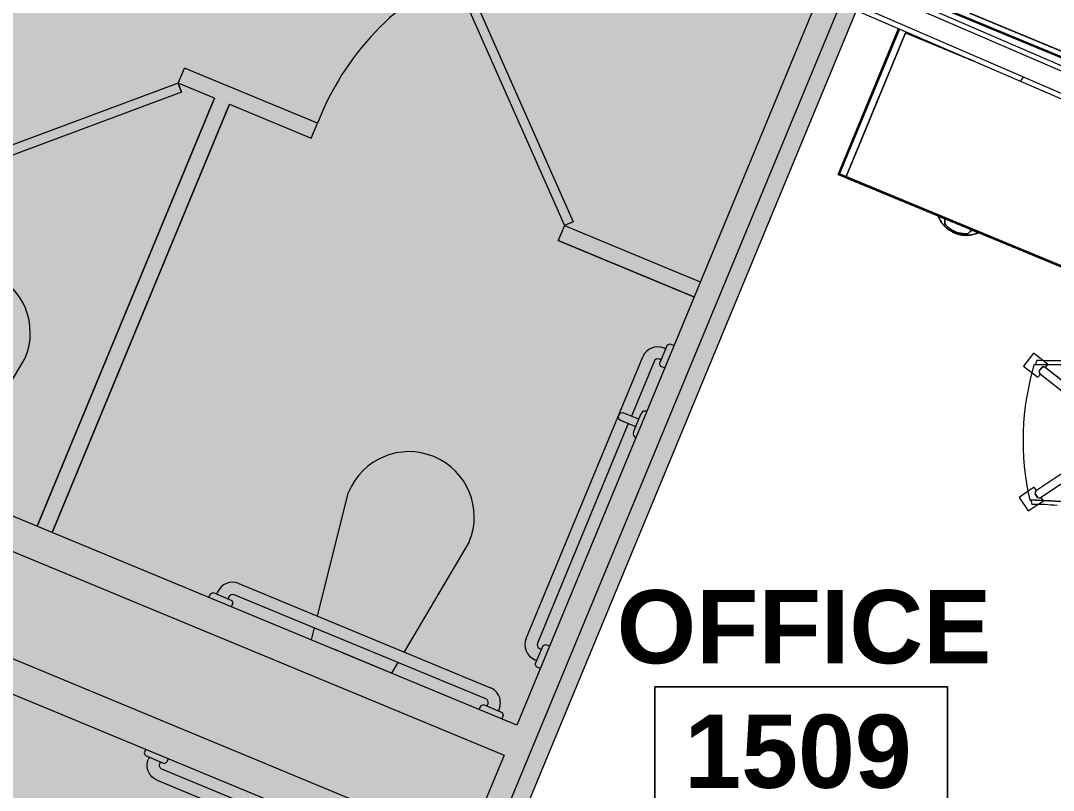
# Model space of a CAD drawing. Header units: inches. Extents: x 488 to 2071, y 800 to 2512.
# Drawn here: x 1228.3 to 1355.4, y 1216.8 to 1311.5 of the extents above; entities that cross this region are included whole.
import ezdxf

# ---------------------------------------------------------------- set-up
doc = ezdxf.new("R2010")
doc.units = ezdxf.units.IN
doc.header["$MEASUREMENT"] = 0
doc.linetypes.add('Dash', pattern=[0.25, 0.125, -0.125])
for name, color, linetype, lineweight in [('A-AREA-IDEN', 2, 'Continuous', 9), ('A-DETL-GENF', 92, 'Continuous', 9), ('A-DETL-THIN', 151, 'Continuous', 9), ('A-Flor-Shel-Tptn', 8, 'Continuous', 9), ('A-WALL', 113, 'Continuous', 9), ('A-WALL-PATT', 111, 'Continuous', 13), ('I-FURN', 30, 'Continuous', 9), ('I-FURN-PNLS', 30, 'Continuous', 9), ('I-WALL', 2, 'Continuous', 9), ('P-Fixt-Shel', 8, 'Continuous', 9)]:
    doc.layers.add(name, color=color, linetype=linetype, lineweight=lineweight)
doc.styles.add('Swis721 Lt BT_B', font='', dxfattribs={"height": 9})
doc.styles.get('Swis721 Lt BT_B').set_extended_font_data('Swis721 Lt BT', bold=True)
pattern_1 = [(0, (0, 0), (30.72, 7.68), [1.267, -21.773, 1.267, -21.773, -122.88]), (0, (0, 0), (30.72, 7.68), [-46.08, 1.267, -44.813, 1.267, -21.773, -53.76]), (0, (0, 0), (30.72, 7.68), [-115.2, 1.267, -14.093, 1.267, -37.133]), (120, (11.52, 3.84), (-22.011075, 22.7643), [1.267, -21.773, 1.267, -21.773, -122.88]), (120, (11.52, 3.84), (-22.011075, 22.7643), [-46.08, 1.267, -44.813, 1.267, -21.773, -53.76]), (120, (11.52, 3.84), (-22.011075, 22.7643), [-115.2, 1.267, -14.093, 1.267, -37.133]), (240, (15.36, 19.2), (-8.708925, -30.4443), [1.267, -21.773, 1.267, -21.773, -122.88]), (240, (15.36, 19.2), (-8.708925, -30.4443), [-46.08, 1.267, -44.813, 1.267, -21.773, -53.76]), (240, (15.36, 19.2), (-8.708925, -30.4443), [-115.2, 1.267, -14.093, 1.267, -37.133])]

# ---------------------------------------------------------------- blocks, each defined once
blk = doc.blocks.new('Revit Link EDITED_dwg_GRAB36-5488122-Level 1 POWER')
at = {"layer": 'P-Fixt-Shel', "color": 7}
for p, q in [((0.75, 18.75), (1, 18.75)), ((1, 17.25), (0.75, 17.25)), ((1.5, -16.75), (1.5, 16.75)), ((3, 16.75), (3, -16.75)), ((0.75, -17.25), (1, -17.25)), ((1, -18.75), (0.75, -18.75)), ((0.5, -19.5), (0, -19.5))]:
    blk.add_line(p, q, dxfattribs=at)
at = {"layer": 'P-Fixt-Shel', "color": 7, "flags": 128}
for points in [[(0, 19.5), (0.5, 19.5), (0.75, 19.25), (0.75, 16.75), (0.5, 16.5), (0, 16.5)], [(0, -16.5), (0.5, -16.5), (0.75, -16.75), (0.75, -19.25), (0.5, -19.5)]]:
    blk.add_lwpolyline(points, dxfattribs=at)
at = {"layer": 'P-Fixt-Shel', "color": 7}
for centre, radius, start, end in [((1, 16.75), 2, 360, 90), ((1, 16.75), 0.5, 360, 90), ((1, -16.75), 2, 270, 0), ((1, -16.75), 0.5, 270, 0)]:
    blk.add_arc(centre, radius, start, end, dxfattribs=at)
blk = doc.blocks.new('Revit Link EDITED_dwg_TOILET1-5488119-Level 1 POWER')
at = {"layer": 'P-Fixt-Shel', "color": 7}
blk.add_line((5.34, 0.01), (8.03, 18.56), dxfattribs=at)
at = {"layer": 'P-Fixt-Shel', "color": 7, "flags": 128}
blk.add_lwpolyline([(-8.03, 18.56), (-5.34, 0), (0, 0)], dxfattribs=at)
at = {"layer": 'P-Fixt-Shel', "color": 7}
blk.add_arc((0, 18.56), 8.03, 360, 180, dxfattribs=at)
blk = doc.blocks.new('Revit Link EDITED_dwg_GRAB36-5488120-Level 1 POWER')
at = {"layer": 'P-Fixt-Shel', "color": 7}
for p, q in [((0.75, 18.75), (1, 18.75)), ((1, 17.25), (0.75, 17.25)), ((1.5, -16.75), (1.5, 16.75)), ((3, 16.75), (3, -16.75)), ((0.75, -17.25), (1, -17.25)), ((1, -18.75), (0.75, -18.75)), ((0.5, -19.5), (0, -19.5))]:
    blk.add_line(p, q, dxfattribs=at)
at = {"layer": 'P-Fixt-Shel', "color": 7, "flags": 128}
for points in [[(0, 19.5), (0.5, 19.5), (0.75, 19.25), (0.75, 16.75), (0.5, 16.5), (0, 16.5)], [(0, -16.5), (0.5, -16.5), (0.75, -16.75), (0.75, -19.25), (0.5, -19.5)]]:
    blk.add_lwpolyline(points, dxfattribs=at)
at = {"layer": 'P-Fixt-Shel', "color": 7}
for centre, radius, start, end in [((1, 16.75), 2, 360, 90), ((1, 16.75), 0.5, 360, 90), ((1, -16.75), 2, 270, 0), ((1, -16.75), 0.5, 270, 0)]:
    blk.add_arc(centre, radius, start, end, dxfattribs=at)
blk = doc.blocks.new('Revit Link EDITED_dwg-5488103-Level 1 POWER')
at = {"layer": 'A-Flor-Shel-Tptn', "color": 7}
for p, q in [((1282.51, 1317.81), (1296.29, 1286.73)), ((1282.51, 1317.81), (1296.29, 1286.73)), ((1281.45, 1317.33), (1295.23, 1286.25)), ((1281.45, 1317.33), (1295.23, 1286.25)), ((1247.71, 1303.77), (1248.47, 1305.62)), ((1247.71, 1303.77), (1248.47, 1305.62)), ((1264.84, 1298.84), (1248.47, 1305.62)), ((1264.84, 1298.84), (1248.47, 1305.62)), ((1247.71, 1303.77), (1225.22, 1295.39)), ((1247.71, 1303.77), (1225.22, 1295.39)), ((1252.15, 1301.93), (1247.71, 1303.77)), ((1252.15, 1301.93), (1247.71, 1303.77)), ((1247.71, 1303.77), (1248.12, 1302.68)), ((1248.12, 1302.68), (1247.71, 1303.77)), ((1248.12, 1302.68), (1225.63, 1294.29)), ((1248.12, 1302.68), (1225.63, 1294.29)), ((1252.15, 1301.93), (1230.34, 1249.27)), ((1230.34, 1249.27), (1252.15, 1301.93)), ((1254, 1301.17), (1232.19, 1248.51)), ((1232.19, 1248.51), (1254, 1301.17)), ((1254, 1301.17), (1264.07, 1296.99)), ((1254, 1301.17), (1264.07, 1296.99)), ((1264.07, 1296.99), (1264.84, 1298.84)), ((1264.07, 1296.99), (1264.84, 1298.84)), ((1295.23, 1286.25), (1294.46, 1284.4)), ((1295.23, 1286.25), (1294.46, 1284.4)), ((1296.29, 1286.73), (1295.23, 1286.25)), ((1296.29, 1286.73), (1295.23, 1286.25)), ((1295.23, 1286.25), (1311.92, 1279.34)), ((1295.23, 1286.25), (1311.92, 1279.34)), ((1294.46, 1284.4), (1311.15, 1277.49)), ((1311.15, 1277.49), (1294.46, 1284.4))]:
    blk.add_line(p, q, dxfattribs=at)
blk.add_arc((1296.56, 1286.61), 34, 113.9115, 158.9115, dxfattribs=at)
blk.add_arc((1296.56, 1286.61), 34, 113.9115, 158.9115, dxfattribs=at)
at = {"layer": 'P-Fixt-Shel', "color": 7}
for p, q in [((1308.21, 1271.7), (1308.68, 1271.51)), ((1307.47, 1271.2), (1307.7, 1271.11)), ((1290.5, 1235.47), (1304.85, 1270.12)), ((1306.24, 1269.55), (1303.45, 1262.82)), ((1307.12, 1269.72), (1306.89, 1269.82)), ((1304.37, 1262.44), (1302.52, 1263.2)), ((1303.71, 1260.83), (1304.66, 1263.14)), ((1303.07, 1261.9), (1291.89, 1234.9)), ((1303.99, 1261.52), (1302.14, 1262.28)), ((1264.82, 1238.24), (1268.67, 1253.48)), ((1283.51, 1247.36), (1275.49, 1233.82)), ((1264.08, 1235.3), (1264.45, 1236.77)), ((1292.16, 1234.25), (1292.39, 1234.15)), ((1291.82, 1232.77), (1291.58, 1232.86))]:
    blk.add_line(p, q, dxfattribs=at)
at = {"layer": 'P-Fixt-Shel', "color": 7, "flags": 128}
for points in [[(1307.53, 1268.74), (1307.07, 1268.93), (1306.93, 1269.26), (1307.89, 1271.57), (1308.21, 1271.7)], [(1274.72, 1232.51), (1273.96, 1231.22), (1266.96, 1234.11)], [(1292.22, 1231.79), (1291.76, 1231.98), (1291.62, 1232.3), (1292.58, 1234.61), (1292.91, 1234.75), (1293.37, 1234.56)]]:
    blk.add_lwpolyline(points, dxfattribs=at)
at = {"layer": 'P-Fixt-Shel', "color": 7}
for centre, radius, start, end in [((1306.7, 1269.35), 2, 67.4998, 157.4998), ((1306.7, 1269.35), 0.5, 67.4998, 157.4998), ((1302.33, 1262.74), 0.5, 67.635, 247.635), ((1305.12, 1262.95), 0.5, 67.635, 157.635), ((1304.17, 1260.63), 0.5, 157.635, 247.5012), ((1276.09, 1250.42), 8.03, 337.605, 157.605), ((1292.35, 1234.71), 2, 157.4998, 247.4998), ((1292.35, 1234.71), 0.5, 157.4998, 247.4998)]:
    blk.add_arc(centre, radius, start, end, dxfattribs=at)
for name, p, rotation in [('Revit Link EDITED_dwg_TOILET1-5488119-Level 1 POWER', (1214.34, 1255.9), 337.3950000000519), ('Revit Link EDITED_dwg_GRAB36-5488122-Level 1 POWER', (1269.48, 1233.06), 67.50001289047115)]:
    blk.add_blockref(name, p, dxfattribs=dict(rotation=rotation))
at = {"extrusion": (0, 0, -1), "zscale": -0.9999999999999999, "rotation": 292.4999935547475}
blk.add_blockref('Revit Link EDITED_dwg_GRAB36-5488120-Level 1 POWER', (-1261.74, 1214.39), dxfattribs=at)
blk = doc.blocks.new('Zira Wksta 9 - Type 1-V34-Level 1 POWER')
at = {"layer": 'I-FURN'}
for p, q in [((-20, 90), (-20, 56)), ((-0.6, 90), (-20, 90)), ((-20, 56), (-20, 90)), ((-20, 90), (-0.6, 90)), ((-0.6, 90), (-20, 90)), ((-20, 90), (-20, 56)), ((-0.6, 90), (-20, 90)), ((-20, 90), (-20, 89)), ((-20, 89), (-20, 90)), ((-20, 90), (-0.6, 90)), ((-20, 89), (-19.88, 89)), ((-19.88, 89), (-20, 89)), ((-19.87, 56.01), (-19.87, 89.88)), ((-19.87, 89.88), (-0.6, 89.88)), ((-0.6, 89.88), (-19.87, 89.88)), ((-19.87, 89.88), (-19.87, 56.01)), ((-19.87, 56.01), (-19.87, 89.88)), ((-19.87, 89.88), (-0.6, 89.88)), ((-0.6, 89.88), (-19.87, 89.88)), ((-19.87, 89.88), (-19.87, 56.01)), ((-19.87, 89), (-19.33, 89)), ((-19.33, 89), (-19.87, 89)), ((-19.32, 89), (-0.75, 89)), ((-0.75, 89), (-19.32, 89)), ((-0.75, 89), (-0.75, 85.68)), ((-0.75, 85.68), (-0.75, 89)), ((-0.75, 85.65), (-0.75, 82.72)), ((-0.75, 82.72), (-0.75, 85.65)), ((-0.75, 82.61), (-0.75, 79.97)), ((-0.75, 79.97), (-0.75, 82.61)), ((-33.06, 59.92), (-33.42, 58.62)), ((-33.06, 59.92), (-33.42, 58.62)), ((-31.14, 59.38), (-33.06, 59.92)), ((-31.14, 59.38), (-33.06, 59.92)), ((-33.42, 58.62), (-33.66, 57.75)), ((-33.42, 58.62), (-33.66, 57.75)), ((-30.9, 55.12), (-32.36, 58.78)), ((-32.31, 58.65), (-30.9, 55.12)), ((-31.51, 58.04), (-31.14, 59.38)), ((-31.51, 58.04), (-31.14, 59.38)), ((-33.18, 57.61), (-34.4, 53.2)), ((-33.18, 57.61), (-34.2, 53.9)), ((-33.66, 57.75), (-33.2, 57.62)), ((-33.66, 57.75), (-33.2, 57.62)), ((-33.3, 53.41), (-32.22, 57.35)), ((-33.04, 54.34), (-32.22, 57.35)), ((-32.84, 57.92), (-32.35, 57.78)), ((-32.84, 57.92), (-32.35, 57.78)), ((-32.36, 57.78), (-32.84, 57.91)), ((-32.36, 57.78), (-32.84, 57.91)), ((-32.2, 57.34), (-31.73, 57.22)), ((-32.2, 57.34), (-31.73, 57.22)), ((-31.73, 57.22), (-31.51, 58.04)), ((-31.73, 57.22), (-31.51, 58.04)), ((-48.19, 54.23), (-49.29, 52.56)), ((-48.19, 54.23), (-49.29, 52.56)), ((-47.07, 53.49), (-48.19, 54.23)), ((-47.07, 53.49), (-48.19, 54.23)), ((-46.31, 52.99), (-47.07, 53.49)), ((-46.31, 52.99), (-47.07, 53.49)), ((-49.29, 52.56), (-48.13, 51.79)), ((-49.29, 52.56), (-48.13, 51.79)), ((-47.98, 52.92), (-46.66, 49.19)), ((-46.66, 49.19), (-47.93, 52.78)), ((-47.33, 52.15), (-47.05, 52.58)), ((-47.33, 52.15), (-47.05, 52.58)), ((-47.04, 52.57), (-47.32, 52.16)), ((-47.04, 52.57), (-47.32, 52.16)), ((-43.38, 50.46), (-46.59, 52.57)), ((-42.77, 50.05), (-46.59, 52.57)), ((-46.58, 52.59), (-46.31, 52.99)), ((-46.58, 52.59), (-46.31, 52.99)), ((-48.1, 51.77), (-47.42, 51.32)), ((-48.1, 51.77), (-47.42, 51.32)), ((-47.42, 51.32), (-47.15, 51.73)), ((-47.42, 51.32), (-47.15, 51.73)), ((-47.14, 51.74), (-44.54, 50.02)), ((-47.14, 51.74), (-43.73, 49.49))]:
    blk.add_line(p, q, dxfattribs=at)
for centre, radius, start, end in [((-28.98, 26.07), 32.89, 95.9007, 125.2892), ((-28.83, 25.66), 33.17, 95.041, 96.0167), ((-5.89, 67.14), 27.2, 198.0814, 204.6076), ((-32.8, 57.52), 0.407, 95.7584, 165.4281), ((-32.8, 57.52), 0.407, 123.6263, 165.4281), ((-32.79, 57.51), 0.406, 97.2131, 164.5932), ((-32.79, 57.51), 0.406, 137.6412, 164.5932), ((-32.79, 57.51), 0.406, 97.2131, 137.6412), ((-32.8, 57.52), 0.407, 95.7584, 123.6263), ((-32.61, 57.46), 0.406, 38.4974, 51.9734), ((-32.61, 57.46), 0.406, 344.5932, 51.9734), ((-32.59, 57.46), 0.407, 39.4942, 53.4281), ((-32.59, 57.46), 0.407, 343.7584, 53.4281), ((-32.61, 57.46), 0.406, 344.5932, 38.4974), ((-32.59, 57.46), 0.407, 343.7584, 39.4942), ((-28.82, 25.67), 33.17, 125.1698, 126.1455), ((-73.4, 41.77), 27.2, 16.5789, 23.1051), ((-46.93, 52.07), 0.407, 167.7584, 237.4281), ((-46.93, 52.07), 0.407, 167.7584, 237.4281), ((-46.92, 52.08), 0.406, 169.2131, 177.5832), ((-46.92, 52.08), 0.406, 169.2131, 236.5932), ((-46.92, 52.08), 0.406, 177.5832, 182.6891), ((-46.81, 52.25), 0.407, 55.7584, 125.4281), ((-46.81, 52.25), 0.407, 55.7584, 125.4281), ((-46.81, 52.24), 0.406, 56.5932, 123.9734), ((-46.81, 52.24), 0.406, 56.5932, 123.9734), ((-46.92, 52.08), 0.406, 182.6891, 236.5932)]:
    blk.add_arc(centre, radius, start, end, dxfattribs=at)
at = {"layer": 'I-FURN-PNLS', "linetype": 'Dash'}
for p, q in [((-20.05, 59), (-20.05, 89)), ((-20.05, 89), (-20, 89)), ((-20, 89), (-19.88, 89)), ((-19.87, 89), (-19.33, 89)), ((-19.32, 89), (-0.75, 89)), ((-0.75, 89), (-0.75, 85.68)), ((-0.75, 85.65), (-0.75, 82.72)), ((-0.75, 82.61), (-0.75, 79.97))]:
    blk.add_line(p, q, dxfattribs=at)
at = {"layer": 'I-FURN-PNLS'}
for p, q in [((-20.05, 76.49), (-20.22, 76.49)), ((-20.05, 76.49), (-20.22, 76.49)), ((-20.22, 76.48), (-20.05, 76.48)), ((-20.22, 76.48), (-20.05, 76.48)), ((-20.05, 76.6), (-20.05, 76.66)), ((-20.05, 76.66), (-20.05, 76.61)), ((-20.05, 76.6), (-20.05, 76.66)), ((-20.05, 76.66), (-20.05, 76.61)), ((-20.05, 76.61), (-20.05, 76.51)), ((-20.05, 76.61), (-20.05, 76.51)), ((-20.05, 76.51), (-20.05, 76.6)), ((-20.05, 76.51), (-20.05, 76.6)), ((-20.05, 76.48), (-20.05, 76.51)), ((-20.05, 76.51), (-20.05, 76.49)), ((-20.05, 76.48), (-20.05, 76.51)), ((-20.05, 76.51), (-20.05, 76.49)), ((-20.05, 76.48), (-20.05, 75.79)), ((-20.05, 76.14), (-20.05, 76.48)), ((-20.05, 76.48), (-20.05, 75.79)), ((-20.05, 76.14), (-20.05, 76.48)), ((-20.61, 75.56), (-20.33, 75.68)), ((-20.61, 75.56), (-20.33, 75.68)), ((-20.33, 75.68), (-20.05, 75.79)), ((-20.33, 75.68), (-20.05, 75.79)), ((-20.05, 75.79), (-20.05, 76.14)), ((-20.05, 75.79), (-20.05, 76.14)), ((-20.33, 72.32), (-20.61, 72.44)), ((-20.33, 72.32), (-20.61, 72.44)), ((-20.05, 72.21), (-20.33, 72.32)), ((-20.05, 72.21), (-20.33, 72.32)), ((-20.05, 71.52), (-20.22, 71.52)), ((-20.05, 71.52), (-20.22, 71.52)), ((-20.22, 71.51), (-20.05, 71.51)), ((-20.22, 71.51), (-20.05, 71.51)), ((-20.05, 71.86), (-20.05, 72.21)), ((-20.05, 72.21), (-20.05, 71.52)), ((-20.05, 71.86), (-20.05, 72.21)), ((-20.05, 72.21), (-20.05, 71.52)), ((-20.05, 71.52), (-20.05, 71.86)), ((-20.05, 71.52), (-20.05, 71.86)), ((-20.05, 71.49), (-20.05, 71.52)), ((-20.05, 71.49), (-20.05, 71.52)), ((-20.05, 71.51), (-20.05, 71.49)), ((-20.05, 71.51), (-20.05, 71.49)), ((-20.05, 71.49), (-20.05, 71.39)), ((-20.05, 71.4), (-20.05, 71.49)), ((-20.05, 71.49), (-20.05, 71.39)), ((-20.05, 71.4), (-20.05, 71.49)), ((-20.05, 71.34), (-20.05, 71.4)), ((-20.05, 71.34), (-20.05, 71.4)), ((-20.05, 71.39), (-20.05, 71.34)), ((-20.05, 71.39), (-20.05, 71.34))]:
    blk.add_line(p, q, dxfattribs=at)
at = {"layer": 'I-FURN-PNLS', "flags": 128}
for points in [[(-20.05, 75.79), (-20.33, 75.68), (-20.61, 75.56)], [(-20.05, 75.79), (-20.33, 75.68), (-20.61, 75.56)], [(-20.61, 72.44), (-20.33, 72.32), (-20.05, 72.21)], [(-20.61, 72.44), (-20.33, 72.32), (-20.05, 72.21)]]:
    blk.add_lwpolyline(points, dxfattribs=at)
at = {"layer": 'I-FURN-PNLS'}
for start, end in [(137.0289, 137.7029), (137.0385, 137.567), (137.0289, 137.7029), (137.0385, 137.567), (222.2971, 222.6341), (222.2971, 222.9711), (222.433, 222.9615), (222.433, 222.9615), (222.6341, 222.9711)]:
    blk.add_arc((-17.5, 74), 3.69, start, end, dxfattribs=at)
for points, knots in [([(-20.22, 71.52), (-20.38, 71.69), (-20.65, 72.05), (-20.95, 72.66), (-21.14, 73.32), (-21.23, 74.23), (-21.06, 75.14), (-20.65, 75.95), (-20.38, 76.31), (-20.22, 76.48)], [0, 0, 0, 0, 0.125, 0.25, 0.375, 0.5, 0.75, 0.875, 1, 1, 1, 1]), ([(-20.05, 76.66), (-20.05, 76.66), (-20.05, 76.66), (-20.06, 76.65), (-20.06, 76.65), (-20.06, 76.65), (-20.06, 76.65), (-20.07, 76.64), (-20.07, 76.64), (-20.07, 76.63), (-20.08, 76.63), (-20.08, 76.63), (-20.09, 76.62), (-20.1, 76.61), (-20.11, 76.6)], [0, 0, 0, 0, 0.125, 0.1875, 0.25, 0.3125, 0.375, 0.4375, 0.5, 0.5625, 0.625, 0.6875, 0.75, 1, 1, 1, 1]), ([(-20.05, 76.66), (-20.05, 76.66), (-20.05, 76.66), (-20.06, 76.65), (-20.06, 76.65), (-20.06, 76.65), (-20.06, 76.65), (-20.07, 76.64), (-20.07, 76.64), (-20.07, 76.63), (-20.08, 76.63), (-20.08, 76.63), (-20.09, 76.62), (-20.1, 76.61), (-20.11, 76.6)], [0, 0, 0, 0, 0.125, 0.1875, 0.25, 0.3125, 0.375, 0.4375, 0.5, 0.5625, 0.625, 0.6875, 0.75, 1, 1, 1, 1]), ([(-20.1, 76.61), (-20.09, 76.62), (-20.08, 76.63), (-20.07, 76.64), (-20.07, 76.64), (-20.06, 76.65), (-20.06, 76.65), (-20.06, 76.65), (-20.06, 76.65), (-20.05, 76.65), (-20.05, 76.66), (-20.05, 76.66), (-20.05, 76.66)], [0, 0, 0, 0, 0.25, 0.375, 0.5, 0.5625, 0.625, 0.6875, 0.75, 0.8125, 0.875, 1, 1, 1, 1]), ([(-20.1, 76.61), (-20.09, 76.62), (-20.08, 76.63), (-20.07, 76.64), (-20.07, 76.64), (-20.06, 76.65), (-20.06, 76.65), (-20.06, 76.65), (-20.06, 76.65), (-20.05, 76.65), (-20.05, 76.66), (-20.05, 76.66), (-20.05, 76.66)], [0, 0, 0, 0, 0.25, 0.375, 0.5, 0.5625, 0.625, 0.6875, 0.75, 0.8125, 0.875, 1, 1, 1, 1]), ([(-20.22, 71.52), (-20.38, 71.69), (-20.65, 72.05), (-20.95, 72.66), (-21.14, 73.32), (-21.23, 74.23), (-21.06, 75.14), (-20.7, 75.84), (-20.52, 76.11), (-20.46, 76.2)], [0, 0, 0, 0, 0.125, 0.25, 0.375, 0.5, 0.75, 0.875, 0.9322686, 0.9322686, 0.9322686, 0.9322686]), ([(-21, 75.16), (-21.02, 75.07), (-21.06, 74.95), (-21.09, 74.82), (-21.1, 74.78)], [0.28411479, 0.28411479, 0.28411479, 0.28411479, 0.33333333, 0.3562762, 0.3562762, 0.3562762, 0.3562762]), ([(-21, 75.16), (-21.02, 75.07), (-21.06, 74.95), (-21.09, 74.82), (-21.1, 74.78)], [0.28411479, 0.28411479, 0.28411479, 0.28411479, 0.33333333, 0.3562762, 0.3562762, 0.3562762, 0.3562762]), ([(-20.72, 75.78), (-20.78, 75.68), (-20.84, 75.55), (-20.9, 75.42), (-20.91, 75.4)], [0.15936451, 0.15936451, 0.15936451, 0.15936451, 0.22222222, 0.23762024, 0.23762024, 0.23762024, 0.23762024]), ([(-20.72, 75.78), (-20.78, 75.68), (-20.84, 75.55), (-20.9, 75.42), (-20.91, 75.4)], [0.15936451, 0.15936451, 0.15936451, 0.15936451, 0.22222222, 0.23762024, 0.23762024, 0.23762024, 0.23762024]), ([(-21.15, 74.52), (-21.16, 74.45), (-21.17, 74.32), (-21.18, 74.19), (-21.18, 74.14)], [0.40508035, 0.40508035, 0.40508035, 0.40508035, 0.44444444, 0.47528756, 0.47528756, 0.47528756, 0.47528756]), ([(-21.15, 74.52), (-21.16, 74.45), (-21.17, 74.32), (-21.18, 74.19), (-21.18, 74.14)], [0.40508035, 0.40508035, 0.40508035, 0.40508035, 0.44444444, 0.47528756, 0.47528756, 0.47528756, 0.47528756]), ([(-21.1, 73.22), (-21.09, 73.18), (-21.06, 73.05), (-21.03, 72.92), (-21, 72.84)], [0.64373131, 0.64373131, 0.64373131, 0.64373131, 0.66666667, 0.71591001, 0.71591001, 0.71591001, 0.71591001]), ([(-21.1, 73.22), (-21.09, 73.18), (-21.06, 73.05), (-21.03, 72.92), (-21, 72.84)], [0.64373131, 0.64373131, 0.64373131, 0.64373131, 0.66666667, 0.71591001, 0.71591001, 0.71591001, 0.71591001]), ([(-20.91, 72.6), (-20.86, 72.48), (-20.8, 72.35), (-20.73, 72.23), (-20.72, 72.22)], [0.76239192, 0.76239192, 0.76239192, 0.76239192, 0.83333333, 0.84070579, 0.84070579, 0.84070579, 0.84070579]), ([(-20.91, 72.6), (-20.86, 72.48), (-20.8, 72.35), (-20.73, 72.23), (-20.72, 72.22)], [0.76239192, 0.76239192, 0.76239192, 0.76239192, 0.83333333, 0.84070579, 0.84070579, 0.84070579, 0.84070579]), ([(-20.11, 71.4), (-20.1, 71.39), (-20.09, 71.38), (-20.08, 71.37), (-20.07, 71.37), (-20.07, 71.36), (-20.07, 71.36), (-20.06, 71.35), (-20.06, 71.35), (-20.06, 71.35), (-20.06, 71.35), (-20.05, 71.34), (-20.05, 71.34), (-20.05, 71.34)], [0, 0, 0, 0, 0.25, 0.375, 0.4375, 0.5, 0.5625, 0.625, 0.6875, 0.75, 0.8125, 0.875, 1, 1, 1, 1]), ([(-20.11, 71.4), (-20.1, 71.39), (-20.09, 71.38), (-20.08, 71.37), (-20.07, 71.37), (-20.07, 71.36), (-20.07, 71.36), (-20.06, 71.35), (-20.06, 71.35), (-20.06, 71.35), (-20.06, 71.35), (-20.05, 71.34), (-20.05, 71.34), (-20.05, 71.34)], [0, 0, 0, 0, 0.25, 0.375, 0.4375, 0.5, 0.5625, 0.625, 0.6875, 0.75, 0.8125, 0.875, 1, 1, 1, 1]), ([(-20.05, 71.34), (-20.05, 71.34), (-20.05, 71.34), (-20.05, 71.35), (-20.06, 71.35), (-20.06, 71.35), (-20.06, 71.35), (-20.06, 71.35), (-20.07, 71.36), (-20.07, 71.36), (-20.07, 71.36), (-20.08, 71.37), (-20.08, 71.37), (-20.09, 71.38), (-20.1, 71.39)], [0, 0, 0, 0, 0.125, 0.1875, 0.25, 0.3125, 0.375, 0.4375, 0.5, 0.5625, 0.625, 0.6875, 0.75, 1, 1, 1, 1]), ([(-20.05, 71.34), (-20.05, 71.34), (-20.05, 71.34), (-20.05, 71.35), (-20.06, 71.35), (-20.06, 71.35), (-20.06, 71.35), (-20.06, 71.35), (-20.07, 71.36), (-20.07, 71.36), (-20.07, 71.36), (-20.08, 71.37), (-20.08, 71.37), (-20.09, 71.38), (-20.1, 71.39)], [0, 0, 0, 0, 0.125, 0.1875, 0.25, 0.3125, 0.375, 0.4375, 0.5, 0.5625, 0.625, 0.6875, 0.75, 1, 1, 1, 1])]:
    blk.add_open_spline(points, degree=3, knots=knots, dxfattribs=at)
for points in [[(-20.22, 76.49), (-20.35, 76.34), (-20.48, 76.18), (-20.59, 76.01)], [(-20.22, 76.49), (-20.35, 76.34), (-20.48, 76.18), (-20.59, 76.01)], [(-20.44, 76.22), (-20.37, 76.31), (-20.3, 76.4), (-20.22, 76.48)], [(-20.19, 76.51), (-20.18, 76.52), (-20.16, 76.55), (-20.13, 76.58), (-20.11, 76.6), (-20.1, 76.61)], [(-20.19, 76.51), (-20.18, 76.52), (-20.16, 76.55), (-20.13, 76.58), (-20.11, 76.6), (-20.1, 76.61)], [(-20.11, 76.6), (-20.12, 76.59), (-20.15, 76.56), (-20.18, 76.53), (-20.19, 76.51)], [(-20.11, 76.6), (-20.12, 76.59), (-20.15, 76.56), (-20.18, 76.53), (-20.19, 76.51)], [(-20.61, 75.56), (-20.78, 75.24), (-21.02, 74.55), (-21.02, 73.45), (-20.78, 72.76), (-20.61, 72.44)], [(-20.61, 75.56), (-20.78, 75.24), (-21.02, 74.55), (-21.02, 73.45), (-20.78, 72.76), (-20.61, 72.44)], [(-20.95, 75.3), (-20.96, 75.26), (-20.98, 75.21), (-21, 75.16)], [(-20.95, 75.3), (-20.96, 75.26), (-20.98, 75.21), (-21, 75.16)], [(-20.96, 74.54), (-20.93, 74.72), (-20.87, 74.89), (-20.81, 75.05)], [(-20.96, 74.54), (-20.93, 74.72), (-20.87, 74.89), (-20.81, 75.05)], [(-20.91, 75.4), (-20.92, 75.37), (-20.93, 75.35), (-20.94, 75.32)], [(-20.91, 75.4), (-20.92, 75.37), (-20.93, 75.35), (-20.94, 75.32)], [(-20.83, 75.06), (-20.77, 75.23), (-20.7, 75.4), (-20.61, 75.56)], [(-20.83, 75.06), (-20.77, 75.23), (-20.7, 75.4), (-20.61, 75.56)], [(-20.64, 75.93), (-20.67, 75.88), (-20.7, 75.83), (-20.72, 75.78)], [(-20.64, 75.93), (-20.67, 75.88), (-20.7, 75.83), (-20.72, 75.78)], [(-21.18, 74.14), (-21.18, 74.04), (-21.18, 73.96), (-21.18, 73.87)], [(-21.18, 74.14), (-21.18, 74.04), (-21.18, 73.96), (-21.18, 73.87)], [(-21.18, 73.86), (-21.18, 73.74), (-21.16, 73.61), (-21.14, 73.48)], [(-21.18, 73.86), (-21.18, 73.74), (-21.16, 73.61), (-21.14, 73.48)], [(-21.13, 74.64), (-21.13, 74.6), (-21.14, 74.56), (-21.15, 74.52)], [(-21.13, 74.64), (-21.13, 74.6), (-21.14, 74.56), (-21.15, 74.52)], [(-21.1, 74.78), (-21.11, 74.74), (-21.11, 74.71), (-21.12, 74.67)], [(-21.1, 74.78), (-21.11, 74.74), (-21.11, 74.71), (-21.12, 74.67)], [(-20.96, 73.46), (-20.99, 73.64), (-21.02, 73.82), (-21.02, 74)], [(-20.96, 73.46), (-20.99, 73.64), (-21.02, 73.82), (-21.02, 74)], [(-21.01, 74), (-21.01, 74.18), (-21, 74.36), (-20.96, 74.54)], [(-21.01, 74), (-21.01, 74.18), (-21, 74.36), (-20.96, 74.54)], [(-21.15, 73.48), (-21.14, 73.44), (-21.13, 73.4), (-21.13, 73.36)], [(-21.15, 73.48), (-21.14, 73.44), (-21.13, 73.4), (-21.13, 73.36)], [(-21.12, 73.33), (-21.11, 73.29), (-21.11, 73.26), (-21.1, 73.22)], [(-21.12, 73.33), (-21.11, 73.29), (-21.11, 73.26), (-21.1, 73.22)], [(-21, 72.84), (-20.98, 72.79), (-20.96, 72.74), (-20.95, 72.7)], [(-21, 72.84), (-20.98, 72.79), (-20.96, 72.74), (-20.95, 72.7)], [(-20.83, 72.94), (-20.89, 73.11), (-20.93, 73.28), (-20.96, 73.46)], [(-20.83, 72.94), (-20.89, 73.11), (-20.93, 73.28), (-20.96, 73.46)], [(-20.94, 72.68), (-20.93, 72.65), (-20.92, 72.63), (-20.91, 72.6)], [(-20.94, 72.68), (-20.93, 72.65), (-20.92, 72.63), (-20.91, 72.6)], [(-20.61, 72.44), (-20.7, 72.6), (-20.77, 72.77), (-20.83, 72.94)], [(-20.61, 72.44), (-20.7, 72.6), (-20.77, 72.77), (-20.83, 72.94)], [(-20.72, 72.22), (-20.69, 72.15), (-20.65, 72.09), (-20.61, 72.03)], [(-20.72, 72.22), (-20.69, 72.15), (-20.65, 72.09), (-20.61, 72.03)], [(-20.59, 71.99), (-20.48, 71.82), (-20.35, 71.66), (-20.22, 71.51)], [(-20.59, 71.99), (-20.48, 71.82), (-20.35, 71.66), (-20.22, 71.51)], [(-20.19, 71.49), (-20.18, 71.47), (-20.15, 71.44), (-20.12, 71.41), (-20.11, 71.4)], [(-20.1, 71.39), (-20.11, 71.4), (-20.13, 71.42), (-20.16, 71.45), (-20.18, 71.48), (-20.19, 71.49)], [(-20.19, 71.49), (-20.18, 71.47), (-20.15, 71.44), (-20.12, 71.41), (-20.11, 71.4)], [(-20.1, 71.39), (-20.11, 71.4), (-20.13, 71.42), (-20.16, 71.45), (-20.18, 71.48), (-20.19, 71.49)]]:
    blk.add_open_spline(points, degree=3, dxfattribs=at)
blk = doc.blocks.new('Zira Wksta 9 - Type 1-V36-Level 1 POWER')
at = {"layer": 'I-FURN'}
for p, q in [((-0.12, -36.13), (-0.12, -89.88)), ((-0.12, -89.88), (-0.12, -36.13)), ((-0.12, -36.13), (-0.12, -89.88)), ((-0.12, -89.88), (-0.12, -36.13)), ((0, -36), (0, -90)), ((0, -36), (0, -90)), ((0, -90), (0, -36)), ((0, -90), (0, -36)), ((0, -41.88), (0, -90)), ((-0.75, -43.39), (-0.75, -82.61)), ((-0.75, -82.61), (-0.75, -43.39))]:
    blk.add_line(p, q, dxfattribs=at)
at = {"layer": 'I-FURN-PNLS', "linetype": 'Dash'}
blk.add_line((-0.75, -82.61), (-0.75, -59), dxfattribs=at)
blk = doc.blocks.new('Room Tag - Room Name and Number-3379422-Level 1 POWER')
at = {"layer": 'A-AREA-IDEN'}
for p, q in [((-0.1881, -0.1636), (-0.1881, -0.0018)), ((-0.1881, -0.0018), (0.1869, -0.0018)), ((0.1869, -0.0018), (-0.1881, -0.0018)), ((-0.1881, -0.0018), (-0.1881, -0.1636)), ((0.1869, -0.0018), (0.1869, -0.1636)), ((0.1869, -0.1636), (0.1869, -0.0018)), ((0.1869, -0.1636), (-0.1881, -0.1636)), ((-0.1881, -0.1636), (0.1869, -0.1636))]:
    blk.add_line(p, q, dxfattribs=at)

msp = doc.modelspace()

# ---------------------------------------------------------------- hatches: boundary and pattern name
at = {"layer": 'A-DETL-GENF'}
h = msp.add_hatch(color=9, dxfattribs=at)
h.paths.add_polyline_path([(1231.21, 799.94), (1415.16, 799.94), (1461.44, 911.67), (1454.19, 914.67), (1460.19, 929.16), (1467.44, 926.16), (1483.65, 965.29), (1375.23, 1012.17), (1376.16, 1014.32), (1339.44, 1030.19), (1338.51, 1028.04), (1114.81, 1124.75), (1093.18, 1072.51), (1093.12, 1072.51), (1093.09, 1072.46), (997, 1112.26), (954.85, 1010.5), (954.06, 1010.84), (953.51, 1009.5), (920.23, 1023.28), (831.49, 809.04), (756.81, 839.97), (759.15, 845.61), (547.33, 933.35), (585.4, 1025.28), (752.68, 955.99), (848.55, 1187.43), (864.26, 1180.91), (870.06, 1194.9), (874.34, 1193.12), (905.88, 1265.96), (939.16, 1252.24), (939.58, 1253.23), (905.48, 1267.36), (888.45, 1226.24), (883.83, 1228.16), (902.78, 1273.89), (941.49, 1257.87), (943.66, 1263.09), (943.83, 1263.02), (958.13, 1296.06), (957.43, 1296.35), (996.19, 1389.93), (798.83, 1471.68), (838.32, 1567.02), (675.55, 1959.92), (630.52, 1928.39), (509.26, 1978.61), (488.05, 1927.42), (488.05, 799.94), (962.16, 799.94)], flags=0)
h.paths.add_polyline_path([(776.32, 846.05), (776.32, 846.05), (774.9, 846.64)], flags=0)
h.paths.add_polyline_path([(771.7, 847.96), (773.87, 853.2), (778.49, 851.28), (792.27, 884.54), (787.64, 886.46), (791.76, 896.39), (782.02, 900.42), (885.31, 1149.79), (845.1, 1166.44), (737.24, 906.04), (608.76, 959.26), (610.61, 963.74), (734.62, 912.38), (750.86, 951.6), (588.29, 1018.94), (553.94, 936.02), (761.06, 850.23), (761.82, 852.06), (771.32, 848.12)], flags=0)
h.paths.add_polyline_path([(793.67, 901.01), (895.06, 1145.78), (889.96, 1147.88), (788.57, 903.12), (792.27, 901.59)], flags=0)
h.paths.add_polyline_path([(1208.68, 1017.04), (1194.19, 1023.04), (1200.19, 1037.54), (1214.69, 1031.54), (1213.24, 1028.04)], flags=0)
h.paths.add_polyline_path([(1090.45, 1079.14), (1112.07, 1131.34), (1230.33, 1082.36), (1281.61, 1206.16), (1128.37, 1269.63), (1102.35, 1206.86), (1094.97, 1209.92), (1123.94, 1280.18), (1040.89, 1314.58), (990.18, 1192.17), (1069.67, 1159.21), (1060.48, 1137.02), (1055.86, 1138.93), (1063.1, 1156.5), (988.25, 1187.5), (980.98, 1169.95), (980.1, 1170.31), (966.38, 1137.03), (967.2, 1136.69), (964.91, 1131.14), (1039.78, 1100.13), (1042.08, 1105.67), (1046.7, 1103.76), (1044.4, 1098.22), (1088.56, 1079.93)], flags=0)
h.paths.add_polyline_path([(887.16, 1154.26), (891.3, 1164.3), (851.25, 1180.89), (847.09, 1170.85), (885.31, 1155.02)], flags=0)
h.paths.add_polyline_path([(904.36, 1164.29), (905.85, 1167.9), (870.61, 1183.16), (868.88, 1179), (904.34, 1164.3)], flags=0)
h.paths.add_polyline_path([(1283.14, 1209.85), (1287.81, 1221.14), (1134.66, 1284.58), (1129.99, 1273.29), (1281.61, 1210.49)], flags=0)
h.paths.add_polyline_path([(1289.34, 1224.83), (1290.07, 1226.59), (1331.78, 1327.29), (1322.58, 1336.49), (1309.06, 1349.25), (1221.09, 1385.7), (1246.73, 1447.6), (1198.68, 1467.46), (1196.39, 1461.95), (1191.73, 1463.89), (1193.99, 1469.44), (1118.06, 1500.89), (1115.77, 1495.35), (1114.37, 1495.93), (1100.65, 1462.65), (1101.99, 1462.09), (1095.1, 1445.46), (1171.08, 1414.03), (1177.95, 1430.63), (1182.62, 1428.69), (1173.78, 1407.4), (1093.17, 1440.79), (1042.46, 1318.38), (1081.48, 1302.23), (1125.55, 1284.06), (1154.48, 1354.23), (1162.11, 1351.08), (1136.1, 1288.31), (1287.81, 1225.47)], flags=0)
h.paths.add_polyline_path([(589.16, 1272.98), (574.66, 1278.98), (580.66, 1293.48), (595.16, 1287.48)], flags=0)
h.paths.add_polyline_path([(1338.28, 1342.98), (1375.21, 1432.15), (1292.74, 1466.31), (1291.68, 1465.88), (1291.54, 1466.2), (1289.55, 1465.37), (1287.64, 1469.99), (1294.3, 1472.75), (1263.3, 1547.54), (1207.64, 1524.53), (1195.14, 1554.67), (1168.82, 1543.77), (1168.46, 1544.64), (1135.2, 1530.87), (1135.56, 1529.99), (1128.98, 1527.25), (1120, 1505.56), (1246.75, 1453.06), (1254.38, 1456.21), (1256.29, 1451.59), (1254.59, 1450.89), (1254.72, 1450.57), (1253.1, 1449.9), (1234.13, 1404.09), (1257.45, 1394.41), (1250.97, 1378.72), (1331.47, 1345.38), (1333.68, 1347.58), (1338.22, 1343.04)], flags=0)
h.paths.add_polyline_path([(1246.34, 1380.64), (1250.93, 1391.72), (1232.21, 1399.47), (1227.64, 1388.39), (1238.78, 1383.77)], flags=0)
h.paths.add_polyline_path([(717.73, 1583.41), (703.24, 1589.41), (709.24, 1603.9), (723.74, 1597.9)], flags=0)
at = {"layer": 'A-WALL-PATT', "lineweight": 9}
for points in [[(1234.18, 1078.59), (1380.3, 1431.37), (1377.61, 1432.53), (1379.1, 1435.97), (1381.74, 1434.83), (1381.81, 1435.01), (1377.19, 1436.93), (1229.59, 1080.58), (1234.18, 1078.59)], [(1281.61, 1206.16), (1283.14, 1209.85), (1129.79, 1273.37), (1128.27, 1269.67), (1281.6, 1206.16)]]:
    msp.add_hatch(color=7, dxfattribs=at).paths.add_polyline_path(points, flags=0)
h = msp.add_hatch(dxfattribs=at)
h.set_pattern_fill('FP_1', color=256, style=0, pattern_type=2)
h.set_pattern_definition(pattern_1)
h.paths.add_polyline_path([(1467.99, 1256.97), (1468.23, 1257.54), (1332.59, 1316.18), (1332.35, 1315.61), (1467.03, 1257.38)], flags=0)
h = msp.add_hatch(dxfattribs=at)
h.set_pattern_fill('FP_1', color=256, style=0, pattern_type=2)
h.set_pattern_definition(pattern_1)
h.paths.add_polyline_path([(1466.79, 1254.08), (1467.03, 1254.66), (1331.4, 1313.3), (1331.16, 1312.72), (1465.46, 1254.66)], flags=0)
h = msp.add_hatch(color=7, dxfattribs=at)
h.paths.add_polyline_path([(1134.66, 1285.18), (1134.45, 1284.66), (1134.66, 1284.58)], flags=0)
h.paths.add_polyline_path([(1287.81, 1221.14), (1289.34, 1224.83), (1135.97, 1288.36), (1134.66, 1285.18), (1134.66, 1284.58), (1283.14, 1223.07)], flags=0)

# ---------------------------------------------------------------- linework, layer by layer
at = {"layer": 'A-DETL-THIN'}
msp.add_line((1231.21, 1076.99), (1378.16, 1431.76), dxfattribs=at)
at = {"layer": 'A-WALL', "lineweight": 13}
for p, q in [((1467.99, 1256.97), (1332.35, 1315.61)), ((1467.03, 1254.66), (1331.4, 1313.3))]:
    msp.add_line(p, q, dxfattribs=at)
at = {"layer": 'I-WALL', "color": 55, "lineweight": 20}
for p, q in [((1336.22, 1338), (1289.34, 1224.83)), ((1283.4, 1197.42), (1331.16, 1312.72)), ((1289.34, 1224.83), (1135.97, 1288.36)), ((1134.45, 1284.66), (1287.81, 1221.14)), ((1283.14, 1209.85), (1129.79, 1273.37)), ((1128.27, 1269.67), (1281.61, 1206.16)), ((1287.81, 1221.14), (1283.14, 1209.85))]:
    msp.add_line(p, q, dxfattribs=at)
at = {"layer": 'I-WALL', "lineweight": 13}
for p, q in [((1468.23, 1257.54), (1332.59, 1316.18)), ((1331.16, 1312.72), (1466.79, 1254.08))]:
    msp.add_line(p, q, dxfattribs=at)

# ---------------------------------------------------------------- block references
at = {"layer": 'A-AREA-IDEN', "xscale": 95.99999999999994, "yscale": 95.99999999999994, "zscale": 95.99999999999994}
msp.add_blockref('Room Tag - Room Name and Number-3379422-Level 1 POWER', (1324.38, 1229.7), dxfattribs=at)
at = {"layer": 'A-Flor-Shel-Tptn', "color": 7}
msp.add_blockref('Revit Link EDITED_dwg-5488103-Level 1 POWER', (0, 0), dxfattribs=at)
at = {"layer": 'I-FURN'}
for name, p, rotation in [('Zira Wksta 9 - Type 1-V36-Level 1 POWER', (1421.13, 1280.06), 247.5009754784338), ('Zira Wksta 9 - Type 1-V34-Level 1 POWER', (1419.7, 1276.59), 67.49998253695236)]:
    msp.add_blockref(name, p, dxfattribs=dict(at, rotation=rotation))

# ---------------------------------------------------------------- texts
at = {"layer": 'A-AREA-IDEN', "char_height": 9, "attachment_point": 1, "style": 'Swis721 Lt BT_B'}
for s, insert, width in [('OFFICE', (1301.64, 1241.42), 54.843), ('1509', (1309.97, 1226.1), 33.936)]:
    msp.add_mtext(s, dxfattribs=dict(at, insert=insert, width=width))

doc.saveas('drawing.dxf')
